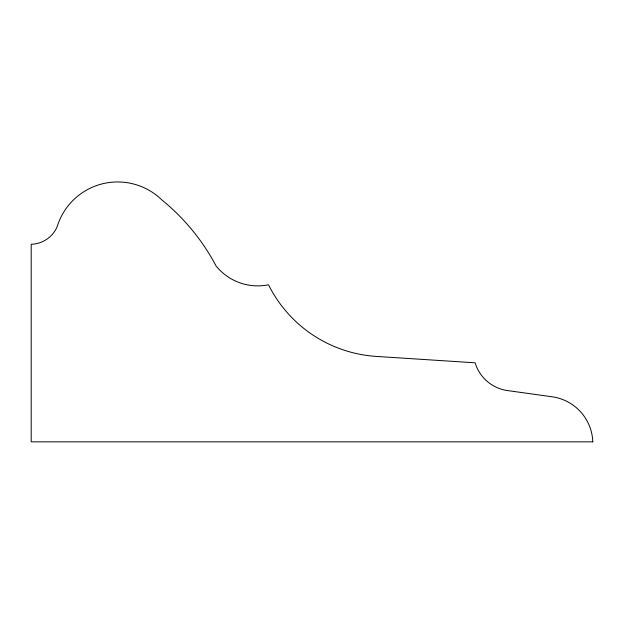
<?xml version="1.0" encoding="UTF-8"?>
<svg xmlns="http://www.w3.org/2000/svg" width="624" height="624" viewBox="0 0 624 624"><rect width="100%" height="100%" fill="white"/><g stroke="black" fill="none" stroke-linecap="round" stroke-linejoin="round"><path stroke-width="0.94" d="M592.8 441.839L31.2 441.839L31.2 244.265A28.985 28.985 0 0 0 57.166 226.668A63.266 63.266 0 0 1 161.71 199.813A213.416 213.416 0 0 1 216.091 266.003A53.5 53.5 0 0 0 268.499 284.77A129.839 129.839 0 0 0 376.311 356.413L475.137 362.809A39.569 39.569 0 0 0 506.782 390.468L552.162 396.794A47.182 47.182 0 0 1 592.8 441.839"/></g></svg>
